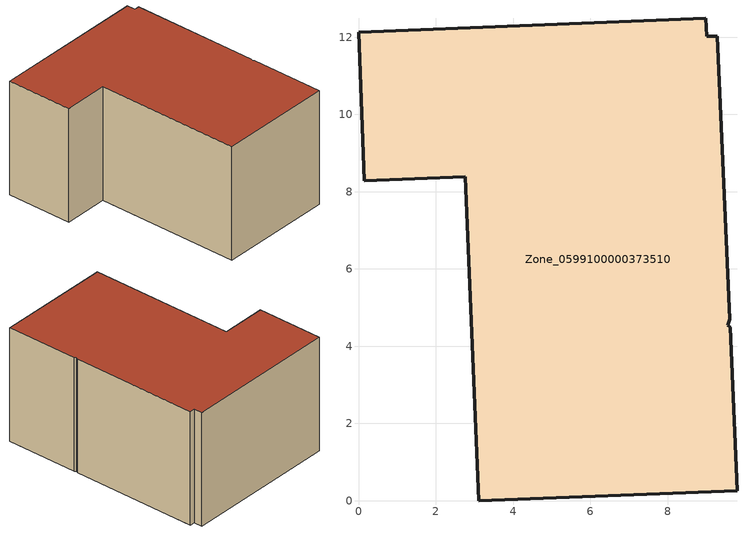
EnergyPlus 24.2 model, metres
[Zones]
Zone_0599100000373510
 floor ground (C_G): 9.61,4.7 9.56,4.54 9.62,4.49 9.8,0.26 3.11,0 2.76,8.39 0.15,8.28 0,12.13 8.98,12.49 9.02,12.03 9.29,12.02 z0
 wall outside (C_F): 8.98,12.49 0,12.13 0.15,8.28 2.76,8.39 3.11,0 9.8,0.26 9.62,4.49 9.56,4.54 9.61,4.7 9.29,12.02 9.02,12.03 8.98,12.49 z0:6.71
 roof outside (C_R): 9.56,4.54 9.61,4.7 9.29,12.02 9.02,12.03 8.98,12.49 0,12.13 0.15,8.28 2.76,8.39 3.11,0 9.8,0.26 9.62,4.49 z6.71
[BUILDING]
Pand.0599100000373510: North Axis=0; Terrain=City; Loads Convergence Tolerance Value=0.04; Temperature Convergence Tolerance Value=0.4; Solar Distribution=FullExterior; Maximum Number of Warmup Days=25; Minimum Number of Warmup Days=1
[Site:Location]
Rotterdam.The.Hague.AP_ZH_NLD Design_Conditions: Latitude=51.96; Longitude=4.45; Time Zone=1; Elevation=-4.5
[SITE:GROUNDTEMPERATURE:BUILDINGSURFACE]
18, 18, 18, 18, 18, 18, 18, 18, 18, 18, 18, 18
[MATERIAL] Thermal Absorptance=0.9; Solar Absorptance=0.7; Visible Absorptance=0.7
Name | Roughness | Thickness | Conductivity | Density | Specific Heat
G.D.1992-2005 | MediumSmooth | 0.15 | 0.06 | 540 | 1210
F.D.1992-2005 | Rough | 0.3 | 0.12 | 1920 | 840
R.D.1992-2005 | MediumRough | 0.2 | 0.08 | 1500 | 1000
[CONSTRUCTION]
C_G: G.D.1992-2005
C_F: F.D.1992-2005
C_R: R.D.1992-2005
[ZONE]
Zone_0599100000373510: Type=1; Multiplier=1; Ceiling Height=Autocalculate; Volume=Autocalculate; Floor Area=autocalculate; Part of Total Floor Area=Yes
[ZONEINFILTRATION:DESIGNFLOWRATE]
Infil_Zone_0599100000373510: Zone or ZoneList or Space or SpaceList=Zone_0599100000373510; Schedule=AlwaysOn; Design Flow Rate Calculation Method=Flow/Area; Flow Rate per Floor Area=0.0021; Constant Term Coefficient=1; Temperature Term Coefficient=0; Velocity Term Coefficient=0; Velocity Squared Term Coefficient=0
[HVACTEMPLATE:ZONE:IDEALLOADSAIRSYSTEM]
Zone_0599100000373510: Maximum Heating Supply Air Temperature=50; Minimum Cooling Supply Air Temperature=13; Maximum Heating Supply Air Humidity Ratio=0.0156; Minimum Cooling Supply Air Humidity Ratio=0.0077; Heating Limit=NoLimit; Cooling Limit=NoLimit; Dehumidification Control Type=ConstantSensibleHeatRatio; Cooling Sensible Heat Ratio=0.7; Dehumidification Setpoint=60; Humidification Control Type=None; Humidification Setpoint=30; Outdoor Air Method=None; Outdoor Air Flow Rate per Person=0.00944; Outdoor Air Flow Rate per Zone Floor Area=0; Outdoor Air Flow Rate per Zone=0; Demand Controlled Ventilation Type=None; Outdoor Air Economizer Type=NoEconomizer; Heat Recovery Type=None; Sensible Heat Recovery Effectiveness=0.7; Latent Heat Recovery Effectiveness=0.65
[ZONECONTROL:THERMOSTAT]
ThermostatControl_Zone_0599100000373510: Zone or ZoneList=Zone_0599100000373510; Control Type Schedule=DualSetpointControlType; Control 1=Thermostat_Zone_0599100000373510; Temperature Difference Between Cutout And Setpoint=0
[THERMOSTATSETPOINT:DUALSETPOINT]
Thermostat_Zone_0599100000373510: Heating Setpoint Temperature Schedule=HeatingSetpoint_Zone_0599100000373510; Cooling Setpoint Temperature Schedule=CoolingSetpoint_Zone_0599100000373510
[SCHEDULE:COMPACT]
HeatingSetpoint_Zone_0599100000373510: Through: 12/31, For: AllDays, Until: 24:00, 21
CoolingSetpoint_Zone_0599100000373510: Through: 12/31, For: AllDays, Until: 24:00, 24
DualSetpointControlType: Through: 12/31, For: AllDays, Until: 24:00, 4
AlwaysOn: Through: 12/31, For: AllDays, Until: 24:00, 1
